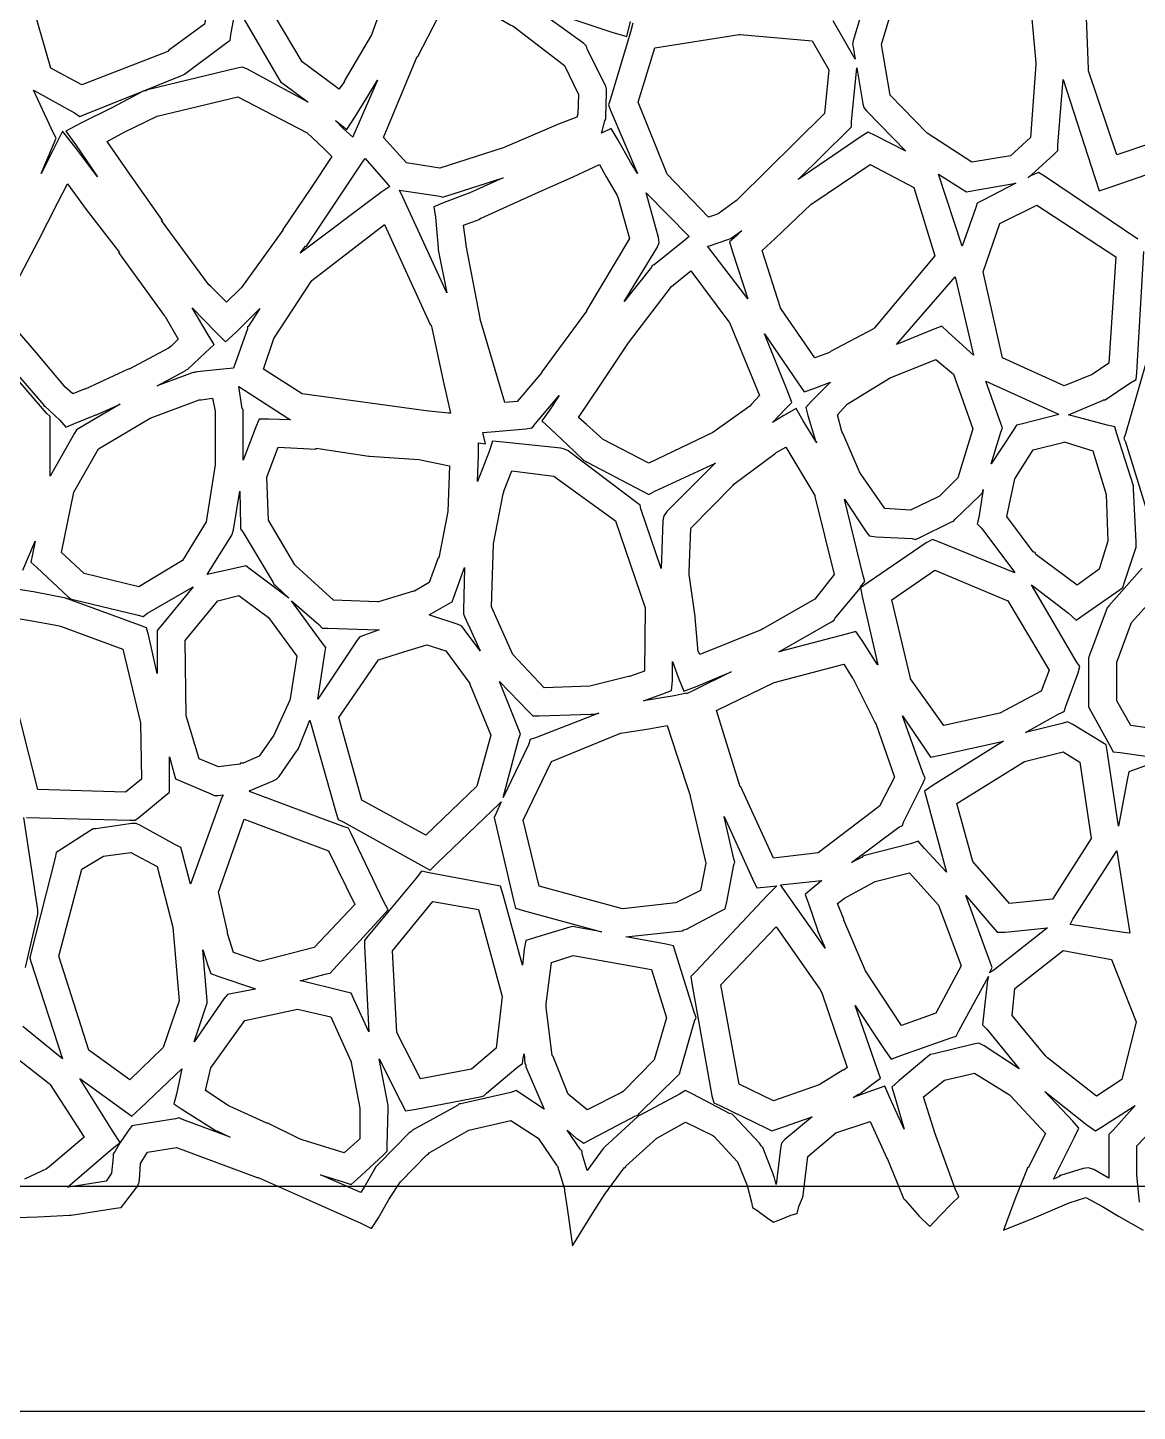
# Model space of a CAD drawing. Extents: x 0 to 84.1, y 0 to 54.9.
# Drawn here: x 11.31 to 22.46, y 0.01 to 13.91 of the extents above; entities that cross this region are included whole.
import ezdxf

# ---------------------------------------------------------------- set-up
doc = ezdxf.new("R2010")
doc.units = 0
doc.layers.add('Layer_1', color=7, linetype='CONTINUOUS')

msp = doc.modelspace()

# ---------------------------------------------------------------- linework, layer by layer
at = {"layer": 'Layer_1', "color": 7}
for points in [[(42.051111, 2.268525), (32.878889, 2.268525), (23.715486, 2.268525), (14.543264, 2.268525), (5.3975, 2.268525), (5.371042, 2.268525), (4.744861, 2.33908), (4.153958, 2.524303), (3.65125, 2.788886), (3.175, 3.176942), (2.804583, 3.644358), (2.522361, 4.155886), (2.337153, 4.746803), (2.266597, 5.487636), (2.266597, 10.893941), (2.266597, 16.406108), (2.266597, 21.927081), (2.266597, 27.439233), (2.266597, 32.960206)], [(14.552083, 15.368702), (14.834306, 15.306966), (15.125347, 14.839535), (14.76375, 13.842938), (14.490347, 13.375493), (14.490347, 13.366744), (14.437431, 13.296189), (14.402153, 13.322718), (14.067014, 13.569662), (13.608403, 14.345773), (14.111111, 15.130549), (14.552083, 15.368674), (14.552083, 15.368702)], [(12.470694, 15.271688), (12.814653, 15.130577), (13.096875, 14.830716), (13.17625, 14.389743), (13.088056, 13.948771), (12.726458, 13.684188), (12.717639, 13.675439), (11.853333, 13.340272), (11.544653, 13.507855), (11.332986, 14.239883), (11.90625, 14.945425), (11.915069, 14.95423), (12.470694, 15.27173), (12.470694, 15.271688)], [(19.958403, 14.971855), (19.605625, 13.781244), (19.596806, 13.745966), (19.605625, 13.719437), (19.623264, 13.595965), (19.402778, 13.984021)], [(20.196528, 14.777771), (21.060833, 14.645465), (21.369514, 14.336799), (21.440069, 13.560687), (21.440069, 13.551939), (21.440069, 13.54319), (21.387153, 12.811162), (21.184306, 12.625967), (20.79625, 12.564217), (20.346458, 12.855273), (19.976042, 13.234495), (19.887847, 13.746051), (20.196528, 14.777771), (20.196528, 14.777771)], [(22.533681, 14.663584), (22.895278, 14.55775), (23.512639, 13.772806), (22.930556, 12.864417), (22.251458, 12.635083), (21.969236, 13.48175), (21.969236, 13.49953), (21.942778, 14.187418), (22.198542, 14.496113), (22.533681, 14.663697), (22.533681, 14.663584)], [(15.575139, 14.284277), (15.813264, 14.143166), (16.166042, 13.940305), (16.183681, 13.931556), (16.704028, 13.534695), (16.845139, 13.243639), (16.836319, 13.049611), (16.8275, 13.014333), (16.642292, 12.943778), (16.104306, 12.714472), (16.086667, 12.705723), (15.451667, 12.50289), (15.116528, 12.555807), (14.887222, 12.811557), (15.222361, 13.622946), (15.231181, 13.622946), (15.434028, 14.019835), (15.575139, 14.284418), (15.575139, 14.284277)], [(13.405556, 14.13484), (13.837708, 13.394007), (13.855347, 13.367478), (13.881806, 13.34998), (14.12875, 13.164758), (13.511389, 13.499925), (13.467292, 13.517423), (13.414375, 13.508674), (12.514792, 13.288202), (12.497153, 13.279453), (12.479514, 13.279453), (12.162014, 13.111898), (11.844514, 12.953119), (11.694583, 12.873759), (11.791597, 12.741453), (12.012083, 12.415147), (11.800417, 12.69737), (11.659306, 12.873759), (11.562292, 12.679731), (11.447639, 12.449437), (11.571111, 12.740465), (11.597569, 12.802215), (11.571111, 12.855132), (11.368264, 13.287299), (11.782778, 13.057965), (11.835694, 13.022687), (11.897431, 13.049216), (12.479514, 13.278522), (12.849931, 13.428466), (12.867569, 13.437215), (12.885208, 13.445964), (13.299722, 13.754659), (13.343819, 13.789937), (13.352639, 13.842853), (13.405556, 14.133909)], [(17.391944, 13.957689), (17.365486, 13.869467), (17.162639, 13.190384), (17.145, 13.137467), (17.162639, 13.093356), (17.436042, 12.44955), (17.365486, 12.564189), (17.242014, 12.784689), (17.171458, 12.899356), (17.074444, 12.855245), (17.083264, 12.872743), (17.109722, 12.978576), (17.118542, 12.996074), (17.118542, 13.013571), (17.127361, 13.260516), (17.127361, 13.295794), (17.118542, 13.322323), (16.933333, 13.701545), (16.924514, 13.728073), (16.898056, 13.754602), (16.360069, 14.142658), (17.180278, 13.869241), (17.330208, 13.825158), (17.365486, 13.975074)], [(18.459097, 13.843982), (18.467917, 13.843982), (19.191111, 13.78226), (19.358681, 13.491204), (19.314583, 13.050232), (18.450278, 12.19476), (18.432639, 12.17698), (18.247431, 12.044703), (18.229792, 12.035954), (18.150417, 12.009425), (17.735903, 12.441592), (17.444861, 13.164758), (17.612431, 13.711592), (18.459097, 13.843869), (18.459097, 13.843982)], [(19.640903, 13.509351), (19.702639, 13.147768), (19.711458, 13.11249), (19.737917, 13.077213), (20.134792, 12.67149), (19.826111, 12.830268), (19.755556, 12.865546), (19.685, 12.821435), (19.05, 12.389268), (19.552708, 12.883157), (19.587986, 12.918434), (19.587986, 12.971379), (19.640903, 13.509351), (19.640903, 13.509351)], [(14.825486, 13.38602), (14.587361, 12.839215), (14.578542, 12.812686), (14.481528, 12.900908), (14.402153, 12.980269), (14.516806, 12.892075), (14.596181, 13.015547), (14.728472, 13.227214), (14.825486, 13.385964), (14.825486, 13.38602)], [(22.463125, 11.788925), (21.537083, 12.415119), (21.466528, 12.459202), (21.387153, 12.423925), (21.360694, 12.406427), (21.616458, 12.635704), (21.660556, 12.679815), (21.660556, 12.732732), (21.713472, 13.394205), (21.713472, 13.394769)], [(21.713472, 13.394769), (22.030972, 12.406991), (22.075069, 12.274685), (22.207361, 12.318769), (23.001111, 12.592185)], [(13.423194, 13.218662), (14.119931, 12.857051), (14.2875, 12.698301), (14.366875, 12.61894), (14.155208, 12.30144), (13.872986, 11.886912), (13.872986, 11.878163), (13.458472, 11.304885), (13.440833, 11.287387), (13.308542, 11.155082), (13.149792, 11.31386), (13.132153, 11.331358), (12.655903, 11.975191), (12.664722, 11.975191), (12.338403, 12.442636), (12.109097, 12.768941), (12.285486, 12.865969), (12.611806, 13.024691), (13.423194, 13.218747), (13.423194, 13.218662)], [(14.702014, 12.599326), (14.931319, 12.334771), (14.948958, 12.316991), (14.869583, 12.264102), (14.049375, 11.646713), (14.102292, 11.717268), (14.111111, 11.717268), (14.393333, 12.140602), (14.675556, 12.563935), (14.702014, 12.599213), (14.702014, 12.599326)], [(17.056806, 12.537717), (17.118542, 12.42305), (17.233194, 12.22905), (17.242014, 12.202521), (17.356667, 11.796827), (16.924514, 11.073632), (16.924514, 11.064883), (16.474722, 10.456328), (16.474722, 10.447579), (16.227778, 10.156551), (16.104306, 10.147802), (15.857361, 10.985635), (15.857361, 10.994384), (15.71625, 11.726384), (15.71625, 11.735133), (15.689792, 11.929133), (15.857361, 11.990883), (15.857361, 11.999632), (15.866181, 11.999632), (16.412986, 12.246576), (16.792222, 12.41416), (17.056806, 12.537632), (17.056806, 12.537717)], [(19.773194, 12.537717), (20.214167, 12.308411), (20.425833, 11.620494), (19.817292, 10.8973), (19.808472, 10.888551), (19.376319, 10.659217), (19.3675, 10.650468), (19.217569, 10.597552), (18.882431, 11.082607), (18.873611, 11.100387), (18.688403, 11.673637), (18.820694, 11.797109), (19.182292, 12.141053), (19.199931, 12.149802), (19.773194, 12.537858), (19.773194, 12.537717)], [(16.086667, 12.405637), (15.751528, 12.255692), (15.495764, 12.158692), (15.389931, 12.114581), (15.407569, 12.008747), (15.434028, 11.700081), (15.434028, 11.691332), (15.434028, 11.682583), (15.522222, 11.250445), (15.08125, 12.21175), (15.045972, 12.282305), (15.451667, 12.220583), (15.478125, 12.211835), (15.513403, 12.220583), (16.086667, 12.405354), (16.086667, 12.405637)], [(20.461111, 12.440914), (20.699236, 12.29097), (20.743333, 12.264441), (20.79625, 12.27319), (21.237222, 12.352551), (20.902083, 12.176162), (20.849167, 12.149633), (20.831528, 12.096716), (20.699236, 11.717466), (20.461111, 12.440689), (20.461111, 12.440914)], [(11.712222, 12.34383), (11.897431, 12.08808), (12.232569, 11.655913), (12.22375, 11.655913), (12.682361, 11.020913), (12.691181, 11.012164), (12.823472, 10.782887), (12.752917, 10.712331), (12.726458, 10.694551), (12.329583, 10.482885), (12.320764, 10.482885), (11.888611, 10.280052), (11.879792, 10.280052), (11.765139, 10.23594), (11.685764, 10.306496), (11.676944, 10.315245), (11.394722, 10.650384), (11.191875, 10.888523), (11.050764, 11.064912), (11.209514, 11.373578), (11.412361, 11.761634), (11.615208, 12.158523), (11.712222, 12.343717), (11.712222, 12.34383)], [(17.524236, 12.255635), (17.956389, 11.814663), (17.912292, 11.779385), (17.603611, 11.532441), (17.585972, 11.523692), (17.577153, 11.505912), (17.30375, 11.161968), (17.630069, 11.699968), (17.656528, 11.752857), (17.647708, 11.805801), (17.524236, 12.255579), (17.524236, 12.255635)], [(21.448889, 12.131937), (22.242639, 11.611576), (22.172083, 10.544437), (22.004514, 10.429799), (21.722292, 10.315132), (21.104931, 10.597354), (20.910903, 11.46166), (21.078472, 11.946743), (21.448889, 12.131937), (21.448889, 12.131937)], [(14.896042, 11.937938), (15.354653, 10.932521), (15.363472, 10.923772), (15.372292, 10.897243), (15.478125, 10.394549), (15.5575, 10.041771), (15.539861, 10.041771), (15.345833, 10.059269), (15.337014, 10.059269), (14.067014, 10.235658), (13.678958, 10.482603), (13.784792, 10.791297), (14.164028, 11.373381), (14.896042, 11.937825), (14.896042, 11.937938)], [(18.485556, 11.876131), (18.432639, 11.823186), (18.362083, 11.761464), (18.388542, 11.67327), (18.547292, 11.188186), (18.141597, 11.717353), (18.150417, 11.717353), (18.353264, 11.787909), (18.370903, 11.796657), (18.388542, 11.805406), (18.485556, 11.875962), (18.485556, 11.876131)], [(22.507222, 8.482268), (22.172083, 8.103046), (22.154444, 8.085266), (22.145625, 8.058737), (21.978056, 7.608959), (21.969236, 7.582431), (21.969236, 7.555902), (21.969236, 7.123763), (21.969236, 7.088485), (21.986875, 7.053207), (22.180903, 6.70043), (22.216181, 6.638679), (22.286736, 6.629931), (22.736528, 6.56818), (22.445486, 6.462347), (22.374931, 6.435818), (22.357292, 6.356429), (22.269097, 5.889013), (22.154444, 6.647485), (22.145625, 6.709207), (22.083889, 6.744485), (21.810486, 6.912068), (21.757569, 6.938597), (21.704653, 6.920817), (21.334236, 6.832651), (21.669375, 7.017845), (21.722292, 7.044374), (21.739931, 7.097262), (21.863403, 7.432429), (21.881042, 7.494151), (21.845764, 7.547068), (21.395972, 8.314374), (21.766389, 8.032152), (21.845764, 7.961596), (21.933958, 8.023318), (22.277917, 8.261429), (22.313194, 8.287958), (22.330833, 8.340875), (22.445486, 8.693652), (22.445486, 8.720181), (22.445486, 8.74671), (22.419028, 9.275877), (22.419028, 9.293375), (22.419028, 9.310872), (22.251458, 9.831234), (22.233819, 9.901789), (22.154444, 9.919287), (21.766389, 10.02512), (22.110347, 10.166231), (22.119167, 10.17498), (22.136806, 10.17498), (22.38375, 10.342536), (22.445486, 10.377813), (22.454306, 10.448369), (22.524861, 11.665481)], [(17.974028, 11.470352), (18.353264, 10.958853), (18.362083, 10.950104), (18.661944, 10.218104), (18.582569, 10.129881), (18.564931, 10.112383), (18.194514, 9.847772), (17.550694, 9.539105), (17.092083, 9.777216), (16.924514, 9.927161), (16.845139, 9.997717), (17.065625, 10.32405), (17.339028, 10.73855), (17.347847, 10.747299), (17.78, 11.311743), (17.974028, 11.470465), (17.974028, 11.470352)], [(20.628681, 11.408771), (20.813889, 10.623827), (20.558125, 10.85316), (20.496389, 10.914882), (20.408194, 10.879605), (20.037778, 10.72966), (20.628681, 11.408771), (20.628681, 11.408771)], [(12.964583, 11.100585), (13.202708, 10.85364), (13.299722, 10.756612), (13.405556, 10.85364), (13.643681, 11.091751), (13.529028, 10.915362), (13.520208, 10.906613), (13.520208, 10.889115), (13.379097, 10.492226), (13.273264, 10.483477), (13.008681, 10.456949), (12.991042, 10.4482), (12.973403, 10.4482), (12.611806, 10.315922), (12.894028, 10.465867), (12.902847, 10.474616), (12.920486, 10.483365), (13.096875, 10.650948), (13.185069, 10.730309), (13.123333, 10.82666), (12.964583, 11.100077), (12.964583, 11.100585)], [(18.714861, 10.836707), (19.05, 10.342818), (19.111736, 10.254652), (19.20875, 10.289929), (19.376319, 10.351651), (19.3675, 10.342903), (19.182292, 10.157708), (19.129375, 10.095958), (19.147014, 10.016597), (19.226389, 9.760847), (19.235208, 9.752099), (19.235208, 9.74335), (19.226389, 9.76113), (19.102917, 9.963963), (19.032361, 10.087435), (18.908889, 10.016879), (18.794236, 9.946324), (18.926528, 10.087435), (18.988264, 10.149185), (18.952986, 10.237351), (18.714861, 10.837074), (18.714861, 10.836707)], [(20.434653, 10.581211), (20.611042, 10.431295), (20.805069, 9.884461), (20.655139, 9.390572), (20.469931, 9.205378), (20.452292, 9.196629), (20.178889, 9.064323), (19.923125, 9.081821), (19.685, 9.425765), (19.667361, 9.452294), (19.499792, 9.840349), (19.490972, 9.857847), (19.446875, 10.025403), (19.543889, 10.131236), (19.570347, 10.149016), (19.958403, 10.387127), (19.976042, 10.395876), (20.434653, 10.58107), (20.434653, 10.581211)], [(11.174236, 10.465077), (11.474097, 10.121104), (11.474097, 10.112355), (11.482917, 10.112355), (11.632847, 9.971244), (11.694583, 9.900689), (11.782778, 9.935966), (11.994444, 10.024133), (12.003264, 10.024133), (12.241389, 10.129966), (11.835694, 9.891855), (11.800417, 9.874357), (11.782778, 9.839079), (11.535833, 9.406941), (11.535833, 9.953718), (11.535833, 10.006663), (11.500556, 10.041941), (11.1125, 10.491718)], [(22.5425, 10.52821), (22.339653, 9.831488), (22.322014, 9.787376), (22.339653, 9.752099), (22.648333, 8.755487)], [(13.432014, 10.307879), (13.925903, 9.990379), (13.952361, 9.972881), (13.731875, 9.98163), (13.634861, 9.98163), (13.599583, 9.893435), (13.476111, 9.567102), (13.476111, 10.060991), (13.476111, 10.078771), (13.467292, 10.08752), (13.432014, 10.307992), (13.432014, 10.307879)], [(20.937361, 10.360937), (21.660556, 10.034603), (21.669375, 10.025854), (21.290139, 9.928854), (21.246042, 9.920105), (21.210764, 9.867217), (20.990278, 9.53205), (21.087292, 9.84955), (21.104931, 9.893661), (21.087292, 9.937773), (20.937361, 10.361106), (20.937361, 10.360937)], [(13.167431, 10.191885), (13.193889, 10.05958), (13.193889, 10.042082), (13.193889, 9.521721), (13.105694, 8.948471), (12.867569, 8.560415), (12.426597, 8.295804), (11.879792, 8.428109), (11.650486, 8.639776), (11.773958, 9.248304), (12.020903, 9.680471), (12.54125, 9.989137), (13.035139, 10.174359), (13.052778, 10.174359), (13.167431, 10.191857), (13.167431, 10.191885)], [(16.651111, 10.218132), (16.545278, 10.059354), (16.474722, 9.962354), (16.562917, 9.882965), (16.730486, 9.724243), (16.898056, 9.565465), (16.915694, 9.556716), (16.933333, 9.547967), (17.488958, 9.256911), (17.550694, 9.221634), (17.612431, 9.256911), (18.220972, 9.539134), (18.212153, 9.530385), (17.735903, 9.054163), (17.700625, 9.010052), (17.691806, 8.957135), (17.674167, 8.480885), (17.471319, 9.080607), (17.4625, 9.115885), (17.427222, 9.142414), (16.739306, 9.662775), (16.704028, 9.680273), (16.66875, 9.689022), (16.086667, 9.750744), (15.980833, 9.759493), (15.945556, 9.653659), (15.830903, 9.35377), (15.839722, 9.618382), (15.839722, 9.741826), (15.910278, 9.733077), (15.883819, 9.847715), (16.007292, 9.856464), (16.315972, 9.882993), (16.377708, 9.891742), (16.412986, 9.935853), (16.651111, 10.218076), (16.651111, 10.218132)], [(21.722292, 9.750829), (22.013333, 9.662634), (22.145625, 9.221662), (22.163264, 8.754217), (22.075069, 8.471995), (21.854583, 8.313273), (21.440069, 8.62194), (21.43125, 8.639437), (21.413611, 8.648186), (21.149028, 9.000964), (21.228403, 9.380214), (21.413611, 9.671242), (21.722292, 9.750631), (21.722292, 9.750829)], [(13.828889, 9.697771), (14.208125, 9.680273), (14.208125, 9.689022), (14.737292, 9.609633), (14.746111, 9.609633), (15.24, 9.574355), (15.548681, 9.512633), (15.531042, 9.054022), (15.442847, 8.586577), (15.434028, 8.586577), (15.345833, 8.339633), (15.195903, 8.251438), (15.187083, 8.251438), (14.834306, 8.145605), (14.825486, 8.145605), (14.384514, 8.163103), (14.005278, 8.507047), (13.996458, 8.515796), (13.731875, 8.965573), (13.714236, 9.39774), (13.828889, 9.697771), (13.828889, 9.697771)], [(18.926528, 9.697771), (19.217569, 9.212687), (19.217569, 9.203938), (19.411597, 8.419022), (19.217569, 8.172077), (18.697222, 7.872188), (18.679583, 7.863439), (18.062222, 7.616495), (18.044583, 7.660578), (18.044583, 7.678358), (18.018125, 7.987024), (18.018125, 7.995773), (17.956389, 8.419107), (17.956389, 8.436604), (17.956389, 8.445353), (17.974028, 8.886325), (18.397361, 9.318464), (18.406181, 9.327213), (18.820694, 9.635879), (18.829514, 9.644628), (18.926528, 9.697771), (18.926528, 9.697771)], [(16.174861, 9.459773), (16.598194, 9.406884), (17.215556, 8.957079), (17.515417, 8.083939), (17.506597, 7.448939), (17.356667, 7.396051), (17.347847, 7.396051), (16.959792, 7.299023), (16.501181, 7.281525), (16.183681, 7.616664), (15.972014, 8.092914), (15.989653, 8.727914), (16.086667, 9.230637), (16.095486, 9.248134), (16.095486, 9.256883), (16.174861, 9.459716), (16.174861, 9.459773)], [(13.440833, 9.256573), (13.449653, 8.912629), (13.449653, 8.877351), (13.476111, 8.842073), (13.775972, 8.339351), (13.784792, 8.321853), (13.802431, 8.304355), (13.934722, 8.180883), (13.546667, 8.47191), (13.502569, 8.507188), (13.432014, 8.48969), (13.114514, 8.419135), (13.361458, 8.815996), (13.370278, 8.833493), (13.379097, 8.868771), (13.440833, 9.256827), (13.440833, 9.256573)], [(20.910903, 9.274071), (20.866806, 8.991848), (20.849167, 8.930098), (20.893264, 8.886015), (21.219583, 8.453876), (21.228403, 8.436096), (20.469931, 8.744791), (20.399375, 8.77132), (20.337639, 8.736042), (19.755556, 8.339153), (19.676181, 8.286236), (19.693819, 8.198042), (19.852569, 7.510125), (19.84375, 7.518874), (19.693819, 7.757013), (19.632083, 7.845208), (19.535069, 7.818679), (18.855972, 7.64229), (19.385139, 7.942123), (19.411597, 7.959903), (19.420417, 7.977401), (19.676181, 8.286095), (19.676181, 8.294844), (19.720278, 8.347789), (19.702639, 8.418345), (19.517431, 9.176789), (19.729097, 8.859289), (19.764375, 8.8064), (19.834931, 8.797651), (20.196528, 8.780153), (20.231806, 8.771405), (20.267083, 8.788902), (20.593403, 8.947681), (20.611042, 8.956429), (20.628681, 8.973927), (20.875625, 9.212038), (20.902083, 9.238567), (20.910903, 9.273845), (20.910903, 9.274071)], [(11.385903, 8.754923), (11.359444, 8.622645), (11.341806, 8.543256), (11.403542, 8.490368), (11.721042, 8.190478), (11.7475, 8.172981), (11.782778, 8.164232), (12.408958, 8.014287), (12.470694, 7.996789), (12.514792, 8.032067), (12.973403, 8.296622), (12.647083, 7.899761), (12.611806, 7.855678), (12.611806, 7.802733), (12.611806, 7.423511), (12.523611, 7.811567), (12.505972, 7.882122), (12.435417, 7.908651), (11.712222, 8.173263), (11.703403, 8.173263), (11.694583, 8.182012), (11.368264, 8.243762), (11.041944, 8.29665)], [(11.262431, 8.463923), (11.385903, 8.754951), (11.385903, 8.754923)], [(15.698611, 8.490537), (15.689792, 8.05837), (15.689792, 8.023092), (15.698611, 7.996563), (15.857361, 7.652591), (15.698611, 7.864258), (15.672153, 7.899535), (15.636875, 7.917033), (15.372292, 8.005228), (15.345833, 8.013977), (15.531042, 8.11981), (15.575139, 8.146339), (15.592778, 8.190422), (15.698611, 8.490311), (15.698611, 8.490537)], [(20.425833, 8.464008), (21.157847, 8.155313), (21.572361, 7.458591), (21.492986, 7.246925), (21.078472, 7.026425), (20.514028, 6.902981), (20.178889, 7.370397), (20.178889, 7.379146), (19.993681, 8.164091), (20.425833, 8.463952), (20.425833, 8.464008)], [(13.432014, 8.207412), (13.731875, 7.986911), (14.014097, 7.598856), (13.952361, 7.193161), (13.943542, 7.157884), (13.784792, 6.805106), (13.634861, 6.593439), (13.476111, 6.522884), (13.449653, 6.522884), (13.440833, 6.514135), (13.229167, 6.487606), (13.035139, 6.566967), (12.902847, 6.999134), (12.894028, 7.757606), (13.220347, 8.154467), (13.432014, 8.207412), (13.432014, 8.207412)], [(23.212778, 8.332351), (23.662569, 8.270629), (23.741944, 7.917852), (23.741944, 7.900354), (23.689028, 7.450548), (23.592014, 7.115437), (23.389167, 6.903771), (22.877639, 6.833215), (22.392569, 6.903771), (22.251458, 7.150715), (22.251458, 7.538771), (22.401389, 7.935632), (22.683611, 8.253132), (23.212778, 8.332493), (23.212778, 8.332351)], [(13.961181, 8.154636), (14.234583, 7.916525), (14.269861, 7.881247), (14.322778, 7.881247), (14.825486, 7.86375), (14.843125, 7.86375), (14.693194, 7.810833), (14.649097, 7.793335), (14.622639, 7.758057), (14.225764, 7.167141), (14.296319, 7.625752), (14.305139, 7.687502), (14.269861, 7.731585), (13.961181, 8.154918), (13.961181, 8.154636)], [(11.156597, 7.987363), (11.315347, 7.960834), (11.615208, 7.907889), (11.641667, 7.89914), (12.267847, 7.669835), (12.444236, 6.929001), (12.453056, 6.364557), (12.294306, 6.232279), (11.412361, 6.258808), (11.156597, 7.281864), (11.156597, 7.722836), (11.156597, 7.987419), (11.156597, 7.987363)], [(15.319375, 7.713466), (15.513403, 7.651716), (15.751528, 7.325411), (15.751528, 7.316662), (15.963194, 6.805134), (15.822083, 6.293606), (15.310556, 5.799717), (14.666736, 6.152495), (14.437431, 6.981523), (14.834306, 7.563606), (15.090069, 7.642995), (15.319375, 7.713551), (15.319375, 7.713466)], [(17.788819, 7.545967), (17.850556, 7.378384), (17.903472, 7.246106), (18.035764, 7.299023), (18.379722, 7.440134), (18.000486, 7.25494), (17.929931, 7.219662), (17.929931, 7.228411), (17.806458, 7.201882), (17.497778, 7.148994), (17.691806, 7.219549), (17.78, 7.254827), (17.788819, 7.351827), (17.788819, 7.545855), (17.788819, 7.545967)], [(19.508611, 7.519439), (19.596806, 7.378327), (19.605625, 7.369579), (19.826111, 6.928606), (19.834931, 6.911109), (20.020139, 6.381942), (19.870208, 6.090914), (19.252847, 5.62347), (18.803056, 5.570553), (18.476736, 6.284914), (18.467917, 6.284914), (18.229792, 7.05222), (18.811875, 7.334442), (19.508611, 7.519636), (19.508611, 7.519439)], [(16.051389, 7.343332), (16.342431, 7.043499), (16.386528, 6.999388), (16.448264, 6.999388), (16.968611, 7.016885), (16.98625, 7.016885), (16.995069, 7.016885), (17.047986, 7.025634), (16.412986, 6.77869), (16.360069, 6.761192), (16.342431, 6.708247), (16.086667, 6.179081), (16.245417, 6.769997), (16.263056, 6.814081), (16.245417, 6.858192), (16.051389, 7.343247), (16.051389, 7.343332)], [(14.146389, 6.955841), (14.410972, 6.021008), (14.428611, 5.959258), (14.481528, 5.932729), (15.257639, 5.50059), (15.354653, 5.447673), (15.425208, 5.518229), (16.051389, 6.117951), (16.069028, 6.135449), (16.016111, 6.02081), (15.998472, 5.976699), (16.007292, 5.932588), (16.1925, 5.147671), (16.210139, 5.06831), (16.289514, 5.041781), (17.074444, 4.830115), (16.818681, 4.874198), (16.792222, 4.882947), (16.756944, 4.874198), (16.404167, 4.768365), (16.315972, 4.741836), (16.298333, 4.653641), (16.280694, 4.494891), (16.086667, 5.200447), (16.060208, 5.288641), (15.972014, 5.306139), (15.345833, 5.420806), (15.266458, 5.438304), (15.213542, 5.367748), (14.728472, 4.785693), (14.693194, 4.741582), (14.693194, 4.688665), (14.737292, 3.824359), (14.587361, 4.150693), (14.560903, 4.212415), (14.490347, 4.229913), (14.058194, 4.335746), (14.049375, 4.335746), (14.313958, 4.406302), (14.349236, 4.415051), (14.384514, 4.450328), (14.869583, 4.979495), (14.931319, 5.050051), (14.887222, 5.138273), (14.560903, 5.817356), (14.534444, 5.870273), (14.481528, 5.887771), (13.537847, 6.240549), (13.546667, 6.249297), (13.775972, 6.346325), (13.81125, 6.363823), (13.837708, 6.390352), (14.014097, 6.64613), (14.022917, 6.654879), (14.031736, 6.672377), (14.146389, 6.954599), (14.146389, 6.955841)], [(20.099514, 6.999585), (20.328819, 6.664446), (20.381736, 6.585085), (20.47875, 6.602583), (21.11375, 6.743694), (20.408194, 6.30275), (20.32, 6.241), (20.346458, 6.143972), (20.540486, 5.429611), (20.32, 5.66775), (20.258264, 5.738306), (20.178889, 5.711777), (19.720278, 5.597138), (19.702639, 5.588389), (19.693819, 5.579641), (19.587986, 5.526752), (20.064236, 5.87953), (20.099514, 5.897028), (20.108333, 5.932305), (20.302361, 6.320361), (20.328819, 6.373306), (20.302361, 6.426194), (20.099514, 6.999472), (20.099514, 6.999585)], [(17.735903, 6.903065), (17.832917, 6.603176), (17.965208, 6.19751), (17.965208, 6.188761), (18.123958, 5.518483), (18.071042, 5.245094), (17.824097, 5.121594), (17.286111, 5.059872), (16.448264, 5.289177), (16.289514, 5.95065), (16.571736, 6.541539), (17.242014, 6.814927), (17.268472, 6.823676), (17.550694, 6.867787), (17.735903, 6.903065), (17.735903, 6.903065)], [(12.735278, 6.586045), (12.779375, 6.427267), (12.797014, 6.365545), (12.85875, 6.339016), (13.149792, 6.215515), (13.185069, 6.198018), (13.220347, 6.198018), (13.273264, 6.206767), (13.264444, 6.189269), (12.946944, 5.307324), (12.867569, 5.615991), (12.849931, 5.677741), (12.797014, 5.70427), (12.444236, 5.898269), (12.400139, 5.916049), (12.356042, 5.916049), (11.994444, 5.863105), (11.967986, 5.863105), (11.941528, 5.845607), (11.650486, 5.660384), (11.597569, 5.625107), (11.58875, 5.57219), (11.341806, 4.610885), (11.332986, 4.566773), (11.341806, 4.531495), (11.659306, 3.552551), (11.262431, 3.878857)], [(11.297708, 5.977376), (12.338403, 5.950847), (12.391319, 5.950847), (12.426597, 5.977376), (12.682361, 6.189043), (12.735278, 6.233154), (12.735278, 6.30371), (12.735278, 6.585932), (12.735278, 6.586045)], [(21.713472, 6.638933), (21.881042, 6.5331), (21.995694, 5.765823), (21.607639, 5.157267), (21.175486, 5.113184), (20.805069, 5.536517), (20.646319, 6.1186), (21.325417, 6.541934), (21.713472, 6.638933), (21.713472, 6.638933)], [(18.309167, 5.98652), (18.591389, 5.360326), (18.635486, 5.272131), (18.741319, 5.28088), (18.838333, 5.289629), (18.741319, 5.192601), (18.026944, 4.434157), (17.974028, 4.381212), (17.982847, 4.310657), (18.185694, 3.181768), (18.203333, 3.111212), (18.265069, 3.084683), (18.7325, 2.855378), (18.785417, 2.828849), (18.838333, 2.846629), (19.191111, 2.970073), (18.917708, 2.740795), (18.882431, 2.705518), (18.873611, 2.652573), (18.829514, 2.29099), (18.811875, 2.370351), (18.803056, 2.379099), (18.803056, 2.387848), (18.697222, 2.661237), (18.679583, 2.678735), (18.661944, 2.705264), (18.406181, 2.978652), (18.388542, 2.99615), (18.362083, 3.004899), (17.991667, 3.198955), (17.921111, 3.234233), (17.859375, 3.198955), (17.4625, 2.987288), (17.444861, 2.978539), (17.436042, 2.969791), (17.109722, 2.669958), (17.100903, 2.661209), (17.092083, 2.65246), (16.933333, 2.431988), (16.880417, 2.599571), (16.880417, 2.6261), (16.862778, 2.643598), (16.730486, 2.837626), (16.818681, 2.758237), (16.898056, 2.705348), (16.977431, 2.749431), (17.418403, 2.978737), (17.444861, 2.987486), (17.453681, 3.004984), (17.832917, 3.375429), (17.859375, 3.401957), (17.868194, 3.437235), (18.009306, 3.931124), (18.026944, 3.966402), (18.009306, 4.010513), (17.824097, 4.610235), (17.797639, 4.689596), (17.709444, 4.707094), (17.321389, 4.77765), (17.885833, 4.839372), (17.903472, 4.848121), (17.929931, 4.856869), (18.265069, 5.033258), (18.317986, 5.059787), (18.335625, 5.130343), (18.406181, 5.500759), (18.415, 5.527288), (18.406181, 5.562566), (18.309167, 5.985899), (18.309167, 5.98652)], [(11.288889, 4.469322), (11.412361, 5.007294), (11.412361, 5.024792), (11.412361, 5.051321), (11.27125, 5.977376)], [(13.484931, 5.960274), (14.331597, 5.642774), (14.596181, 5.104802), (14.190486, 4.672635), (13.643681, 4.531524), (13.379097, 4.619718), (13.317361, 4.813746), (13.317361, 4.831244), (13.229167, 5.228105), (13.484931, 5.960133), (13.484931, 5.960274)], [(12.347222, 5.625643), (12.611806, 5.484532), (12.770556, 4.875976), (12.832292, 4.135143), (12.673542, 3.667726), (12.338403, 3.341421), (11.923889, 3.641254), (11.624028, 4.584948), (11.853333, 5.458087), (12.073819, 5.590365), (12.347222, 5.625643), (12.347222, 5.625643)], [(22.251458, 5.643141), (22.38375, 4.814113), (22.322014, 4.822862), (21.784028, 4.902223), (21.810486, 4.955139), (22.251458, 5.643056), (22.251458, 5.643141)], [(20.170069, 5.423177), (20.461111, 5.096843), (20.690417, 4.488287), (20.434653, 4.012065), (20.090694, 3.888565), (19.729097, 4.435399), (19.508611, 4.946898), (19.508611, 4.955647), (19.446875, 5.114397), (19.517431, 5.167314), (19.826111, 5.334869), (20.170069, 5.423092), (20.170069, 5.423177)], [(19.288125, 5.343872), (19.191111, 5.264483), (19.120556, 5.202761), (19.155833, 5.114567), (19.244028, 4.849983), (19.244028, 4.841234), (19.323403, 4.664845), (18.961806, 5.176401), (18.873611, 5.299845), (19.288125, 5.343957), (19.288125, 5.343872)], [(20.734514, 5.194577), (21.007917, 4.877077), (21.052014, 4.824188), (21.131389, 4.824188), (21.554722, 4.868271), (21.016736, 4.444938), (20.972639, 4.418409), (20.999097, 4.471354), (20.981458, 4.524242), (20.734514, 5.19452), (20.734514, 5.194577)], [(15.381111, 5.133052), (15.839722, 5.053663), (16.077847, 4.180552), (16.016111, 3.660219), (15.769167, 3.448552), (15.257639, 3.351524), (15.019514, 3.818941), (14.975417, 4.639163), (15.381111, 5.133052), (15.381111, 5.133052)], [(18.829514, 4.877895), (19.270486, 4.251729), (19.288125, 4.216451), (19.543889, 3.466784), (19.508611, 3.440255), (19.499792, 3.440255), (19.261667, 3.29031), (18.803056, 3.131589), (18.459097, 3.299144), (18.273889, 4.295755), (18.829514, 4.87781), (18.829514, 4.877895)], [(13.070417, 4.648787), (13.123333, 4.481203), (13.149792, 4.410648), (13.220347, 4.384119), (13.590764, 4.260675), (13.599583, 4.251926), (13.370278, 4.207815), (13.317361, 4.199066), (13.282083, 4.154983), (12.982222, 3.722816), (13.105694, 4.084427), (13.114514, 4.110956), (13.114514, 4.137485), (13.070417, 4.649041), (13.070417, 4.648787)], [(16.792222, 4.591298), (17.577153, 4.450187), (17.727083, 3.965132), (17.603611, 3.541799), (17.294931, 3.224299), (17.277292, 3.21555), (16.933333, 3.039161), (16.739306, 3.197939), (16.589375, 3.577161), (16.580556, 3.58591), (16.518819, 4.070965), (16.518819, 4.088463), (16.518819, 4.105961), (16.571736, 4.520461), (16.792222, 4.591016), (16.792222, 4.591298)], [(21.713472, 4.640038), (22.198542, 4.551844), (22.445486, 3.925649), (22.304375, 3.343594), (22.048611, 3.17601), (21.554722, 3.564066), (21.545903, 3.572815), (21.537083, 3.581564), (21.201944, 3.987258), (21.228403, 4.260675), (21.713472, 4.639897), (21.713472, 4.640038)], [(20.963819, 4.379575), (20.955, 4.344297), (20.910903, 3.956242), (20.902083, 3.89452), (20.946181, 3.850409), (21.2725, 3.453548), (20.919722, 3.682853), (20.866806, 3.709382), (20.813889, 3.700633), (20.417014, 3.603605), (20.381736, 3.594856), (20.355278, 3.577359), (20.064236, 3.330414), (19.993681, 3.268692), (20.020139, 3.180469), (20.117153, 2.845359), (19.976042, 3.154025), (19.923125, 3.277497), (19.799653, 3.233414), (19.605625, 3.162859), (19.658542, 3.198137), (19.667361, 3.198137), (19.790833, 3.295136), (19.879028, 3.356858), (19.84375, 3.453886), (19.623264, 4.088886), (19.923125, 3.639081), (19.984861, 3.550914), (20.081875, 3.586192), (20.584583, 3.762581), (20.6375, 3.780079), (20.663958, 3.833024), (20.963819, 4.379801), (20.963819, 4.379575)], [(14.022917, 4.053326), (14.358056, 3.973965), (14.560903, 3.52416), (14.560903, 3.515411), (14.649097, 3.0568), (14.649097, 2.748105), (14.490347, 2.606994), (14.067014, 2.7393), (14.040556, 2.748049), (13.723056, 2.906799), (13.714236, 2.906799), (13.343819, 3.074354), (13.326181, 3.083103), (13.096875, 3.233047), (13.149792, 3.462325), (13.49375, 3.938603), (14.022917, 4.053242), (14.022917, 4.053326)], [(11.121319, 3.621667), (11.527014, 3.304167), (11.535833, 3.295419), (11.879792, 2.766252), (11.527014, 2.466391), (11.500556, 2.448893), (11.280069, 2.34306)], [(16.298333, 3.603972), (16.307153, 3.506972), (16.315972, 3.489475), (16.315972, 3.471977), (16.501181, 3.048643), (16.271875, 3.198588), (16.218958, 3.233866), (16.166042, 3.216086), (15.663333, 3.101447), (15.645694, 3.101447), (15.628056, 3.083949), (15.178264, 2.837005), (15.160625, 2.819507), (15.142986, 2.810758), (14.834306, 2.493258), (14.816667, 2.475478), (14.807847, 2.466729), (14.702014, 2.281535), (14.657917, 2.21098), (14.252222, 2.387369), (14.481528, 2.316813), (14.560903, 2.290284), (14.622639, 2.343201), (14.878403, 2.581312), (14.9225, 2.625423), (14.9225, 2.67834), (14.931319, 3.048756), (14.931319, 3.066254), (14.931319, 3.083752), (14.843125, 3.551197), (15.054792, 3.127863), (15.107708, 3.030835), (15.213542, 3.048333), (15.857361, 3.171805), (15.892639, 3.180554), (15.919097, 3.207083), (16.236597, 3.471666), (16.280694, 3.506944), (16.289514, 3.559861), (16.298333, 3.603944), (16.298333, 3.603972)], [(11.094861, 1.955004), (11.412361, 1.963753), (11.729861, 1.981251), (11.738681, 1.981251), (11.7475, 1.981251), (12.197292, 2.051806), (12.250208, 2.060555), (12.285486, 2.104667), (12.408958, 2.263388), (12.426597, 2.298666), (12.435417, 2.333944), (12.444236, 2.501527), (12.514792, 2.616166), (12.805833, 2.660277), (13.617222, 2.360416), (13.626042, 2.360416), (14.137569, 2.131111), (14.657917, 1.901805), (14.76375, 1.848889), (14.834306, 1.954722), (14.940139, 2.139944), (15.054792, 2.316333), (15.319375, 2.589722), (15.337014, 2.598471), (15.345833, 2.60722), (15.742708, 2.836525), (16.166042, 2.933525), (16.439444, 2.757136), (16.624653, 2.483747), (16.633472, 2.474999), (16.704028, 2.245721), (16.704028, 2.227941), (16.730486, 2.051552), (16.783403, 1.67233), (16.98625, 1.998664), (17.100903, 2.183858), (17.109722, 2.192607), (17.30375, 2.457219), (17.321389, 2.465967), (17.321389, 2.474716), (17.630069, 2.756939), (17.921111, 2.915717), (18.194514, 2.783411), (18.203333, 2.774662), (18.441458, 2.518884), (18.538472, 2.280773), (18.582569, 2.11319), (18.591389, 2.060273), (18.635486, 2.033744), (18.741319, 1.954355), (18.803056, 1.910244), (18.873611, 1.936773), (18.979444, 1.980856), (19.041181, 1.998636), (19.058819, 2.069191), (19.094097, 2.157357), (19.102917, 2.175137), (19.102917, 2.183886), (19.147014, 2.571942), (19.429236, 2.810081), (19.773194, 2.92472), (19.940764, 2.554303), (19.949583, 2.545554), (20.099514, 2.175166), (20.108333, 2.148637), (20.125972, 2.131139), (20.267083, 1.972389), (20.372917, 1.866556), (20.469931, 1.972389), (20.602222, 2.104695), (20.663958, 2.166417), (20.628681, 2.245806), (20.425833, 2.81025), (20.311181, 3.171833), (20.522847, 3.339417), (20.822708, 3.409973), (21.175486, 3.189472), (21.184306, 3.180723), (21.537083, 2.801501), (21.360694, 2.457557), (21.351875, 2.457557), (21.351875, 2.448808), (21.228403, 2.140142), (21.11375, 1.831447), (21.422431, 1.954919), (21.775208, 2.104864), (21.942778, 2.157753), (22.110347, 2.069586), (22.269097, 1.972558), (22.516042, 1.831447)], [(12.85875, 3.45383), (12.805833, 3.19808), (12.779375, 3.101052), (12.85875, 3.048135), (13.193889, 2.836469), (13.202708, 2.82772), (13.211528, 2.82772), (13.343819, 2.765998), (12.867569, 2.942387), (12.832292, 2.959885), (12.797014, 2.951136), (12.417778, 2.889385), (12.356042, 2.880637), (12.320764, 2.827692), (12.241389, 2.713053), (12.188472, 2.624859), (12.170833, 2.59833), (12.170833, 2.563052), (12.153194, 2.404274), (12.100278, 2.324913), (11.721042, 2.263163), (11.712222, 2.263163), (12.144375, 2.633607), (12.241389, 2.712968), (12.170833, 2.818802), (11.835694, 3.356774), (12.259028, 3.048107), (12.356042, 2.977552), (12.444236, 3.056941), (12.85875, 3.453802), (12.85875, 3.45383)], [(21.528264, 3.225061), (21.951597, 2.889922), (22.039792, 2.828171), (22.119167, 2.881116), (22.436667, 3.083949), (22.216181, 2.837005), (22.172083, 2.792894), (22.172083, 2.740005), (22.172083, 2.387227), (22.172083, 2.378479), (22.172083, 2.36973), (22.172083, 2.352232), (22.022153, 2.440398), (21.969236, 2.458178), (21.916319, 2.449429), (21.687014, 2.378874), (21.678194, 2.378874), (21.678194, 2.370125), (21.616458, 2.343596), (21.828125, 2.766929), (21.872222, 2.855124), (21.810486, 2.925679), (21.528264, 3.22554), (21.528264, 3.225061)], [(22.480764, 2.113669), (22.454306, 2.387086), (22.454306, 2.404584), (22.454306, 2.678001), (22.613056, 2.845585)], [(5.371042, 0.010832), (14.543264, 0.010832), (23.715486, 0.010832), (32.878889, 0.010832), (42.051111, 0.010832), (51.223333, 0.010832), (60.386736, 0.010832), (69.558958, 0.010832)]]:
    msp.add_lwpolyline(points, dxfattribs=at)

doc.saveas('drawing.dxf')
